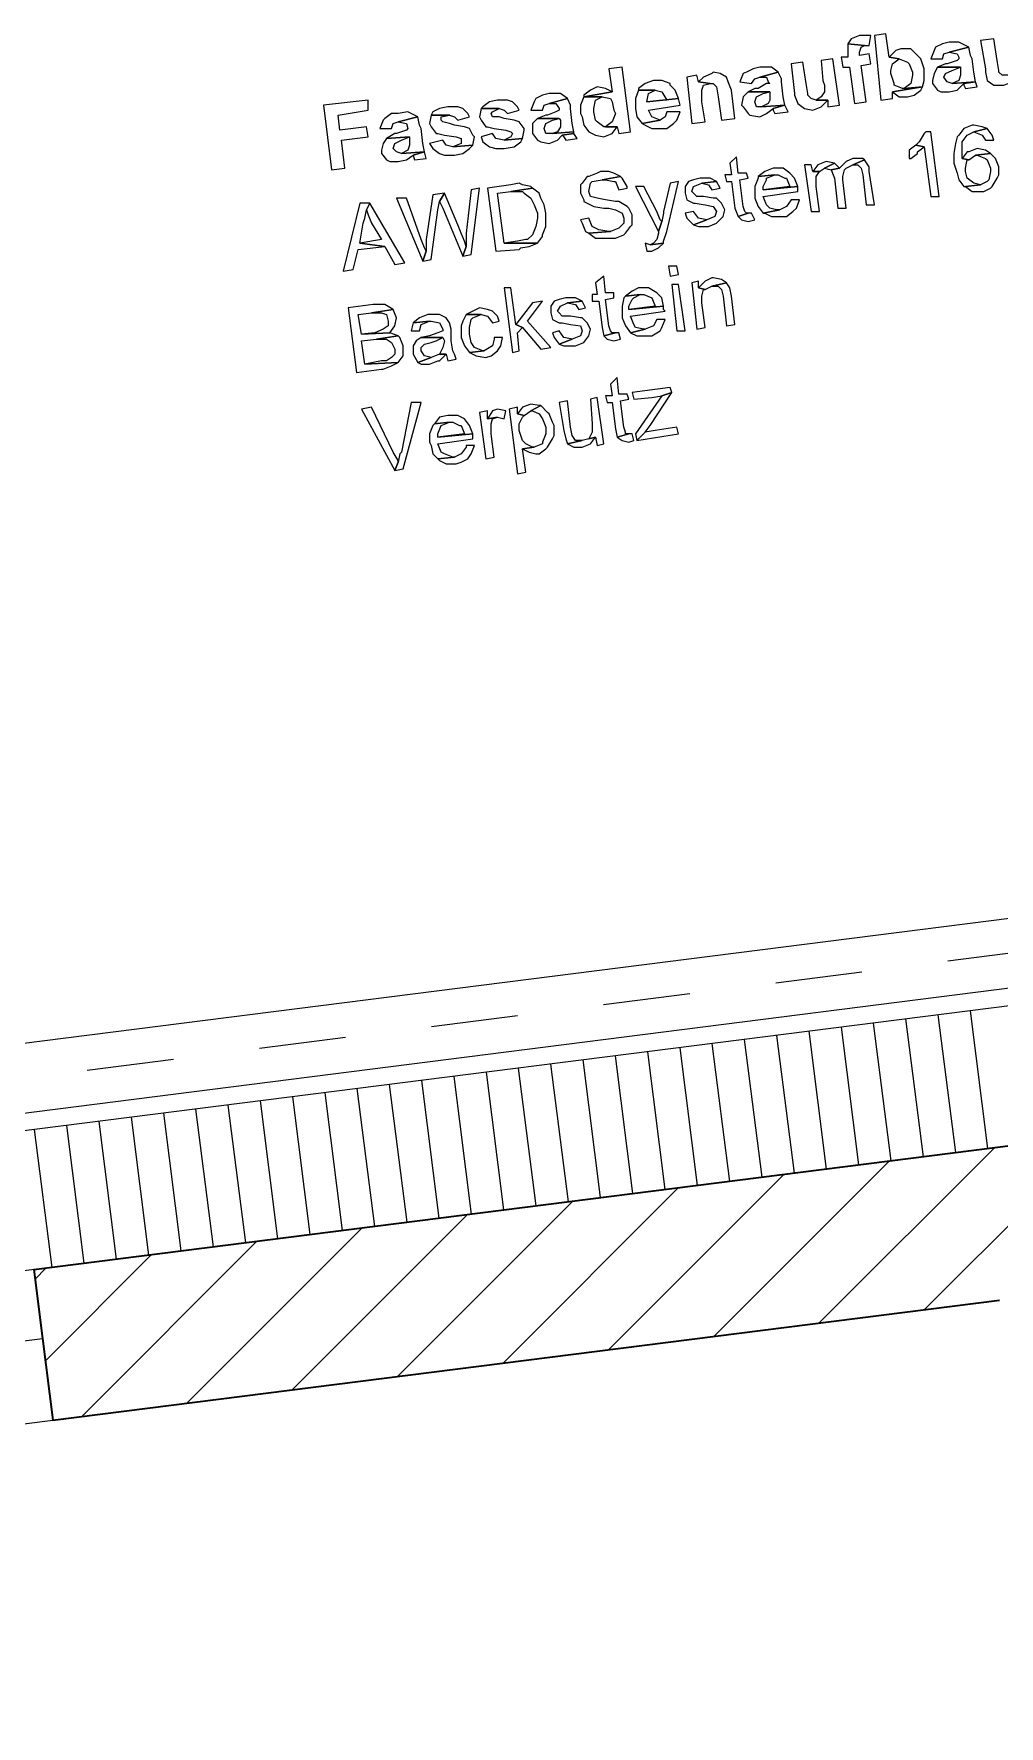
# Model space of a CAD drawing. Header units: metres. Extents: x 2713679.5 to 2713747.3, y 1226017.1 to 1226104.2.
# Drawn here: x 2713730.301 to 2713731.414, y 1226053.023 to 1226054.973 of the extents above; entities that cross this region are included whole.
import ezdxf

# ---------------------------------------------------------------- set-up
doc = ezdxf.new("R2010")
doc.units = ezdxf.units.M
doc.header["$MEASUREMENT"] = 0
doc.linetypes.add('Strich 2_1mm', pattern=[0.15, 0.1, -0.05])
doc.layers.add('texte', color=7, linetype='Continuous', true_color=0x000000)
doc.layers.add('waende_stuetzen', color=250, linetype='Continuous')

msp = doc.modelspace()

# ---------------------------------------------------------------- linework, layer by layer
at = {"layer": 'texte'}
for points in [[(2713731.2835, 1226054.9728), (2713731.2701, 1226054.9709), (2713731.2777, 1226054.8963), (2713731.2911, 1226054.8982), (2713731.2911, 1226054.9058), (2713731.3255, 1226054.9116), (2713731.3045, 1226054.9097), (2713731.3026, 1226054.9097), (2713731.293, 1226054.9135), (2713731.293, 1226054.9154), (2713731.2892, 1226054.9269), (2713731.2892, 1226054.9307), (2713731.2911, 1226054.9383), (2713731.2988, 1226054.9441), (2713731.2873, 1226054.946)], [(2713731.2395, 1226054.9613), (2713731.2395, 1226054.9498), (2713731.2395, 1226054.946), (2713731.2318, 1226054.946), (2713731.2337, 1226054.9345), (2713731.2414, 1226054.9345), (2713731.2471, 1226054.8924), (2713731.2605, 1226054.8943), (2713731.2548, 1226054.9364), (2713731.2662, 1226054.9383), (2713731.2643, 1226054.9498), (2713731.2529, 1226054.9479), (2713731.2529, 1226054.9517), (2713731.2548, 1226054.9575), (2713731.2586, 1226054.9594)], [(2713731.2529, 1226054.9709), (2713731.2529, 1226054.9709), (2713731.2433, 1226054.967), (2713731.2395, 1226054.9613), (2713731.2395, 1226054.9613), (2713731.2586, 1226054.9594), (2713731.2643, 1226054.9594), (2713731.2662, 1226054.9709), (2713731.2643, 1226054.9709)], [(2713731.3007, 1226054.9556), (2713731.2949, 1226054.9536), (2713731.2873, 1226054.946), (2713731.2988, 1226054.9441), (2713731.2988, 1226054.9441), (2713731.3083, 1226054.9403), (2713731.3102, 1226054.9383), (2713731.3141, 1226054.9288), (2713731.3141, 1226054.925), (2713731.3122, 1226054.9154), (2713731.3045, 1226054.9097), (2713731.3255, 1226054.9116), (2713731.3275, 1226054.9192), (2713731.3275, 1226054.9307), (2713731.3275, 1226054.9326), (2713731.3236, 1226054.9441), (2713731.3179, 1226054.9498), (2713731.3122, 1226054.9556)], [(2713731.3562, 1226054.9632), (2713731.3485, 1226054.9613), (2713731.3408, 1226054.9575), (2713731.3389, 1226054.9536), (2713731.3351, 1226054.9441), (2713731.3485, 1226054.9441), (2713731.3504, 1226054.9498), (2713731.3562, 1226054.9517), (2713731.3791, 1226054.9575), (2713731.3715, 1226054.9613), (2713731.3676, 1226054.9632)], [(2713731.3791, 1226054.9575), (2713731.3562, 1226054.9517), (2713731.3657, 1226054.9498), (2713731.3676, 1226054.946), (2713731.3676, 1226054.9441), (2713731.3657, 1226054.9422), (2713731.3542, 1226054.9383), (2713731.3523, 1226054.9383), (2713731.3428, 1226054.9345), (2713731.3695, 1226054.9345), (2713731.3695, 1226054.9307), (2713731.3695, 1226054.925), (2713731.3676, 1226054.9192), (2713731.36, 1226054.9154), (2713731.3868, 1226054.9173), (2713731.3848, 1226054.9288), (2713731.3829, 1226054.9441), (2713731.381, 1226054.9479)], [(2713731.4078, 1226054.967), (2713731.3925, 1226054.9651), (2713731.3982, 1226054.9326), (2713731.3982, 1226054.9288), (2713731.4002, 1226054.9192), (2713731.4078, 1226054.9135), (2713731.4078, 1226054.9135), (2713731.4174, 1226054.9135), (2713731.4193, 1226054.9135), (2713731.4288, 1226054.9173), (2713731.4288, 1226054.9173), (2713731.4346, 1226054.925), (2713731.4212, 1226054.925), (2713731.4174, 1226054.925), (2713731.4135, 1226054.9288), (2713731.4135, 1226054.9307), (2713731.4116, 1226054.9422)], [(2713730.9793, 1226054.9345), (2713730.964, 1226054.9326), (2713730.9678, 1226054.9058), (2713730.9353, 1226054.9001), (2713730.9563, 1226054.9001), (2713730.9563, 1226054.9001), (2713730.9659, 1226054.8982), (2713730.9678, 1226054.8943), (2713730.9697, 1226054.8848), (2713730.9716, 1226054.881), (2713730.9678, 1226054.8714), (2713730.9602, 1226054.8657), (2713730.9736, 1226054.8657), (2713730.9755, 1226054.858), (2713730.9889, 1226054.8599)], [(2713731.1381, 1226054.9345), (2713731.1304, 1226054.9326), (2713731.1228, 1226054.9288), (2713731.1189, 1226054.9269), (2713731.1151, 1226054.9173), (2713731.1285, 1226054.9154), (2713731.1323, 1226054.9211), (2713731.1381, 1226054.923), (2713731.1591, 1226054.9288), (2713731.1515, 1226054.9345), (2713731.1476, 1226054.9345)], [(2713731.1878, 1226054.9403), (2713731.1744, 1226054.9383), (2713731.1782, 1226054.9039), (2713731.1782, 1226054.902), (2713731.1821, 1226054.8924), (2713731.1897, 1226054.8867), (2713731.1897, 1226054.8867), (2713731.1993, 1226054.8848), (2713731.1993, 1226054.8848), (2713731.2089, 1226054.8886), (2713731.2089, 1226054.8886), (2713731.2165, 1226054.8963), (2713731.2031, 1226054.8963), (2713731.1974, 1226054.8982), (2713731.1936, 1226054.902), (2713731.1936, 1226054.9039), (2713731.1916, 1226054.9154)], [(2713731.2222, 1226054.9441), (2713731.2089, 1226054.9422), (2713731.2108, 1226054.9192), (2713731.2127, 1226054.9135), (2713731.2127, 1226054.9058), (2713731.2089, 1226054.9001), (2713731.2031, 1226054.8963), (2713731.2165, 1226054.8963), (2713731.2165, 1226054.8886), (2713731.2299, 1226054.8905)], [(2713731.3428, 1226054.9345), (2713731.3389, 1226054.9269), (2713731.337, 1226054.9192), (2713731.337, 1226054.9154), (2713731.3428, 1226054.9077), (2713731.3466, 1226054.9058), (2713731.3562, 1226054.9058), (2713731.3657, 1226054.9077), (2713731.3734, 1226054.9154), (2713731.3868, 1226054.9173), (2713731.3868, 1226054.9173), (2713731.36, 1226054.9154), (2713731.3542, 1226054.9173), (2713731.3504, 1226054.923), (2713731.3523, 1226054.9269), (2713731.36, 1226054.9307), (2713731.3695, 1226054.9345)], [(2713731.0156, 1226054.9192), (2713731.0156, 1226054.9192), (2713731.0061, 1226054.9154), (2713730.9984, 1226054.9097), (2713730.9984, 1226054.9077), (2713731.0176, 1226054.9077), (2713731.0252, 1226054.9058), (2713731.0252, 1226054.9058), (2713731.0309, 1226054.8963), (2713731.008, 1226054.8943), (2713731.0443, 1226054.8982), (2713731.0405, 1226054.9077), (2713731.0348, 1226054.9135), (2713731.0348, 1226054.9154), (2713731.0252, 1226054.9192)], [(2713731.0654, 1226054.925), (2713731.0539, 1226054.923), (2713731.0596, 1226054.8695), (2713731.0749, 1226054.8714), (2713731.0711, 1226054.8943), (2713731.0711, 1226054.8982), (2713731.0711, 1226054.9077), (2713731.073, 1226054.9135), (2713731.0807, 1226054.9154), (2713731.0673, 1226054.9173)], [(2713731.0845, 1226054.9288), (2713731.0826, 1226054.9269), (2713731.073, 1226054.923), (2713731.0673, 1226054.9173), (2713731.0807, 1226054.9154), (2713731.0845, 1226054.9154), (2713731.0883, 1226054.9116), (2713731.0883, 1226054.9116), (2713731.0902, 1226054.9001), (2713731.0941, 1226054.8733), (2713731.1094, 1226054.8752), (2713731.1056, 1226054.9077), (2713731.1017, 1226054.9173), (2713731.0998, 1226054.923), (2713731.0922, 1226054.9269)], [(2713731.1591, 1226054.9288), (2713731.1381, 1226054.923), (2713731.1457, 1226054.923), (2713731.1476, 1226054.9173), (2713731.1496, 1226054.9154), (2713731.1457, 1226054.9154), (2713731.1362, 1226054.9097), (2713731.1323, 1226054.9097), (2713731.1247, 1226054.9058), (2713731.1496, 1226054.9058), (2713731.1496, 1226054.9039), (2713731.1496, 1226054.8963), (2713731.1476, 1226054.8924), (2713731.14, 1226054.8886), (2713731.1668, 1226054.8905), (2713731.1649, 1226054.9001), (2713731.1629, 1226054.9173), (2713731.1629, 1226054.9211)], [(2713731.3868, 1226054.9173), (2713731.3734, 1226054.9154), (2713731.3734, 1226054.9135), (2713731.3753, 1226054.9097), (2713731.3887, 1226054.9116)], [(2713730.6866, 1226054.8963), (2713730.635, 1226054.8905), (2713730.6445, 1226054.8159), (2713730.6598, 1226054.8178), (2713730.656, 1226054.8503), (2713730.6866, 1226054.8542), (2713730.6847, 1226054.8657), (2713730.6541, 1226054.8618), (2713730.6522, 1226054.879), (2713730.6866, 1226054.8848)], [(2713730.8358, 1226054.8963), (2713730.8263, 1226054.8943), (2713730.8186, 1226054.8886), (2713730.8167, 1226054.8867), (2713730.8377, 1226054.8867), (2713730.8435, 1226054.8848), (2713730.8473, 1226054.881), (2713730.8607, 1226054.8848), (2713730.8588, 1226054.8886), (2713730.853, 1226054.8943), (2713730.8473, 1226054.8963)], [(2713730.8951, 1226054.9039), (2713730.8875, 1226054.902), (2713730.8798, 1226054.8982), (2713730.8779, 1226054.8943), (2713730.8741, 1226054.8848), (2713730.8875, 1226054.8848), (2713730.8894, 1226054.8905), (2713730.8951, 1226054.8924), (2713730.9162, 1226054.8982), (2713730.9085, 1226054.9039), (2713730.9066, 1226054.9039)], [(2713730.9162, 1226054.8982), (2713730.8951, 1226054.8924), (2713730.9028, 1226054.8924), (2713730.9066, 1226054.8867), (2713730.9066, 1226054.8848), (2713730.9028, 1226054.8829), (2713730.8932, 1226054.879), (2713730.8913, 1226054.879), (2713730.8817, 1226054.8752), (2713730.9066, 1226054.8752), (2713730.9085, 1226054.8733), (2713730.9085, 1226054.8657), (2713730.9047, 1226054.8599), (2713730.899, 1226054.858), (2713730.9238, 1226054.8599), (2713730.9219, 1226054.8695), (2713730.92, 1226054.8867), (2713730.92, 1226054.8905)], [(2713730.9353, 1226054.9001), (2713730.9315, 1226054.8905), (2713730.9315, 1226054.881), (2713730.9334, 1226054.8771), (2713730.9353, 1226054.8676), (2713730.941, 1226054.8599), (2713730.9487, 1226054.8561), (2713730.9583, 1226054.8542), (2713730.9678, 1226054.858), (2713730.9678, 1226054.858), (2713730.9736, 1226054.8657), (2713730.9602, 1226054.8657), (2713730.9583, 1226054.8657), (2713730.9506, 1226054.8714), (2713730.9487, 1226054.8733), (2713730.9468, 1226054.8829), (2713730.9468, 1226054.8867), (2713730.9487, 1226054.8963), (2713730.9563, 1226054.9001)], [(2713730.9506, 1226054.9116), (2713730.9429, 1226054.9077), (2713730.9353, 1226054.902), (2713730.9353, 1226054.9001), (2713730.9678, 1226054.9058), (2713730.9602, 1226054.9097)], [(2713730.9984, 1226054.9077), (2713730.9946, 1226054.8982), (2713730.9946, 1226054.8867), (2713730.9965, 1226054.8771), (2713731.0023, 1226054.8695), (2713731.0233, 1226054.8733), (2713731.0137, 1226054.8771), (2713731.0137, 1226054.8771), (2713731.0099, 1226054.8848), (2713731.0463, 1226054.8905), (2713731.0443, 1226054.8982), (2713731.008, 1226054.8943), (2713731.008, 1226054.8943), (2713731.0099, 1226054.9039), (2713731.0176, 1226054.9077)], [(2713731.1247, 1226054.9058), (2713731.1189, 1226054.9001), (2713731.117, 1226054.8905), (2713731.1189, 1226054.8886), (2713731.1247, 1226054.881), (2713731.1266, 1226054.879), (2713731.1381, 1226054.8771), (2713731.1457, 1226054.881), (2713731.1534, 1226054.8867), (2713731.1668, 1226054.8905), (2713731.1668, 1226054.8905), (2713731.14, 1226054.8886), (2713731.1342, 1226054.8886), (2713731.1323, 1226054.8943), (2713731.1342, 1226054.9001), (2713731.1419, 1226054.9039), (2713731.1496, 1226054.9058)], [(2713731.3255, 1226054.9116), (2713731.2911, 1226054.9058), (2713731.2911, 1226054.9058), (2713731.2988, 1226054.9001), (2713731.3083, 1226054.9001), (2713731.316, 1226054.902), (2713731.3236, 1226054.9077)], [(2713730.721, 1226054.881), (2713730.7134, 1226054.881), (2713730.7057, 1226054.8752), (2713730.7038, 1226054.8733), (2713730.7, 1226054.8637), (2713730.7134, 1226054.8637), (2713730.7153, 1226054.8695), (2713730.721, 1226054.8714), (2713730.744, 1226054.8771), (2713730.7363, 1226054.881), (2713730.7325, 1226054.8829)], [(2713730.744, 1226054.8771), (2713730.721, 1226054.8714), (2713730.7306, 1226054.8695), (2713730.7325, 1226054.8637), (2713730.7325, 1226054.8637), (2713730.7306, 1226054.8618), (2713730.7191, 1226054.858), (2713730.7172, 1226054.858), (2713730.7077, 1226054.8523), (2713730.7344, 1226054.8542), (2713730.7344, 1226054.8503), (2713730.7344, 1226054.8446), (2713730.7325, 1226054.8389), (2713730.7249, 1226054.835), (2713730.7517, 1226054.837), (2713730.7497, 1226054.8465), (2713730.7478, 1226054.8637), (2713730.7459, 1226054.8676)], [(2713730.7593, 1226054.879), (2713730.7574, 1226054.8695), (2713730.7593, 1226054.8657), (2713730.765, 1226054.858), (2713730.767, 1226054.858), (2713730.7746, 1226054.8561), (2713730.788, 1226054.8542), (2713730.7937, 1226054.8523), (2713730.7937, 1226054.8503), (2713730.7937, 1226054.8465), (2713730.7842, 1226054.8427), (2713730.8071, 1226054.8446), (2713730.809, 1226054.8542), (2713730.8071, 1226054.8561), (2713730.8033, 1226054.8637), (2713730.7976, 1226054.8657), (2713730.7861, 1226054.8676), (2713730.7803, 1226054.8695), (2713730.7727, 1226054.8714), (2713730.7708, 1226054.8733), (2713730.7708, 1226054.8771), (2713730.7803, 1226054.879)], [(2713730.7784, 1226054.8886), (2713730.7689, 1226054.8867), (2713730.7612, 1226054.8829), (2713730.7593, 1226054.879), (2713730.7803, 1226054.879), (2713730.7861, 1226054.8771), (2713730.7899, 1226054.8733), (2713730.8033, 1226054.8771), (2713730.8014, 1226054.881), (2713730.7957, 1226054.8867), (2713730.7899, 1226054.8886)], [(2713730.8167, 1226054.8867), (2713730.8148, 1226054.8771), (2713730.8167, 1226054.8733), (2713730.8224, 1226054.8657), (2713730.8243, 1226054.8657), (2713730.832, 1226054.8637), (2713730.8454, 1226054.8618), (2713730.8511, 1226054.8599), (2713730.853, 1226054.858), (2713730.8511, 1226054.8542), (2713730.8435, 1226054.8503), (2713730.8645, 1226054.8523), (2713730.8664, 1226054.8618), (2713730.8664, 1226054.8637), (2713730.8607, 1226054.8714), (2713730.855, 1226054.8733), (2713730.8435, 1226054.8752), (2713730.8377, 1226054.8771), (2713730.8301, 1226054.8771), (2713730.8282, 1226054.881), (2713730.8301, 1226054.8829), (2713730.8377, 1226054.8867)], [(2713730.8817, 1226054.8752), (2713730.876, 1226054.8695), (2713730.876, 1226054.8599), (2713730.876, 1226054.858), (2713730.8817, 1226054.8503), (2713730.8856, 1226054.8484), (2713730.8951, 1226054.8465), (2713730.9047, 1226054.8503), (2713730.9104, 1226054.8561), (2713730.9238, 1226054.858), (2713730.9238, 1226054.8599), (2713730.899, 1226054.858), (2713730.8913, 1226054.858), (2713730.8894, 1226054.8637), (2713730.8913, 1226054.8695), (2713730.899, 1226054.8733), (2713730.9066, 1226054.8752)], [(2713731.0309, 1226054.8829), (2713731.029, 1226054.8771), (2713731.0233, 1226054.8733), (2713731.0023, 1226054.8695), (2713731.0061, 1226054.8676), (2713731.0137, 1226054.8637), (2713731.0233, 1226054.8637), (2713731.0309, 1226054.8637), (2713731.0386, 1226054.8695), (2713731.0424, 1226054.8733), (2713731.0463, 1226054.8829)], [(2713731.1668, 1226054.8905), (2713731.1534, 1226054.8867), (2713731.1534, 1226054.8848), (2713731.1553, 1226054.881), (2713731.1706, 1226054.8829)], [(2713730.8301, 1226054.858), (2713730.8167, 1226054.8542), (2713730.8186, 1226054.8484), (2713730.8263, 1226054.8427), (2713730.8339, 1226054.8408), (2713730.8435, 1226054.8408), (2713730.855, 1226054.8427), (2713730.8626, 1226054.8484), (2713730.8645, 1226054.8523), (2713730.8435, 1226054.8503), (2713730.8339, 1226054.8523)], [(2713730.9238, 1226054.858), (2713730.9104, 1226054.8561), (2713730.9123, 1226054.8542), (2713730.9143, 1226054.8503), (2713730.9276, 1226054.8523)], [(2713731.3351, 1226054.8599), (2713731.3294, 1226054.8599), (2713731.3275, 1226054.858), (2713731.3217, 1226054.8484), (2713731.3179, 1226054.8446), (2713731.3275, 1226054.8427), (2713731.3351, 1226054.7853), (2713731.3447, 1226054.7853)], [(2713731.3848, 1226054.8676), (2713731.3829, 1226054.8676), (2713731.3734, 1226054.8637), (2713731.3676, 1226054.8561), (2713731.3657, 1226054.8542), (2713731.3638, 1226054.8465), (2713731.3619, 1226054.835), (2713731.3619, 1226054.8236), (2713731.3657, 1226054.8121), (2713731.3676, 1226054.8044), (2713731.3734, 1226054.7968), (2713731.3753, 1226054.7968), (2713731.3925, 1226054.7987), (2713731.3848, 1226054.8006), (2713731.3772, 1226054.8063), (2713731.3753, 1226054.814), (2713731.3753, 1226054.8178), (2713731.3772, 1226054.8274), (2713731.3791, 1226054.8274), (2713731.3715, 1226054.8293), (2713731.3715, 1226054.837), (2713731.3715, 1226054.8465), (2713731.3715, 1226054.8484), (2713731.3772, 1226054.8561), (2713731.3848, 1226054.8599), (2713731.4002, 1226054.8637), (2713731.3944, 1226054.8657)], [(2713731.4002, 1226054.8637), (2713731.3848, 1226054.8599), (2713731.3848, 1226054.8599), (2713731.3944, 1226054.8561), (2713731.3982, 1226054.8503), (2713731.4078, 1226054.8503), (2713731.4059, 1226054.8561)], [(2713730.7077, 1226054.8523), (2713730.7038, 1226054.8465), (2713730.7019, 1226054.8389), (2713730.7019, 1226054.835), (2713730.7077, 1226054.8274), (2713730.7115, 1226054.8255), (2713730.721, 1226054.8255), (2713730.7306, 1226054.8274), (2713730.7383, 1226054.8331), (2713730.7517, 1226054.837), (2713730.7517, 1226054.837), (2713730.7249, 1226054.835), (2713730.7191, 1226054.837), (2713730.7153, 1226054.8408), (2713730.7172, 1226054.8465), (2713730.7249, 1226054.8503), (2713730.7344, 1226054.8542)], [(2713730.7517, 1226054.837), (2713730.7383, 1226054.8331), (2713730.7383, 1226054.8331), (2713730.7402, 1226054.8274), (2713730.7536, 1226054.8293)], [(2713730.7727, 1226054.8503), (2713730.7574, 1226054.8465), (2713730.7612, 1226054.8408), (2713730.7689, 1226054.835), (2713730.7746, 1226054.8331), (2713730.7861, 1226054.8331), (2713730.7957, 1226054.835), (2713730.8033, 1226054.8408), (2713730.8071, 1226054.8446), (2713730.7842, 1226054.8427), (2713730.7765, 1226054.8446)], [(2713731.3179, 1226054.8446), (2713731.3102, 1226054.8389), (2713731.3102, 1226054.8293), (2713731.3122, 1226054.8293), (2713731.3198, 1226054.835), (2713731.3198, 1226054.837), (2713731.3275, 1226054.8427)], [(2713731.3887, 1226054.8408), (2713731.3887, 1226054.8408), (2713731.3791, 1226054.837), (2713731.3772, 1226054.837), (2713731.3715, 1226054.8293), (2713731.3791, 1226054.8274), (2713731.3868, 1226054.8331), (2713731.404, 1226054.835), (2713731.3982, 1226054.8389)], [(2713731.1113, 1226054.8312), (2713731.1036, 1226054.8236), (2713731.1056, 1226054.8102), (2713731.0979, 1226054.8102), (2713731.0998, 1226054.8025), (2713731.1056, 1226054.8025), (2713731.1094, 1226054.7719), (2713731.1094, 1226054.7719), (2713731.1132, 1226054.7624), (2713731.1247, 1226054.7662), (2713731.1228, 1226054.7662), (2713731.1209, 1226054.7681), (2713731.1189, 1226054.7738), (2713731.1151, 1226054.8044), (2713731.1247, 1226054.8063), (2713731.1228, 1226054.8121), (2713731.1132, 1226054.8121)], [(2713731.1534, 1226054.8178), (2713731.1534, 1226054.8178), (2713731.1438, 1226054.814), (2713731.1362, 1226054.8083), (2713731.1553, 1226054.8102), (2713731.1591, 1226054.8102), (2713731.1668, 1226054.8063), (2713731.1687, 1226054.8063), (2713731.1725, 1226054.7968), (2713731.1419, 1226054.793), (2713731.1821, 1226054.7968), (2713731.1782, 1226054.8063), (2713731.1725, 1226054.8121), (2713731.1725, 1226054.8121), (2713731.1649, 1226054.8178)], [(2713731.1974, 1226054.8217), (2713731.1897, 1226054.8217), (2713731.1974, 1226054.7681), (2713731.2069, 1226054.7681), (2713731.2031, 1226054.7968), (2713731.2031, 1226054.7987), (2713731.2031, 1226054.8083), (2713731.2069, 1226054.814), (2713731.1993, 1226054.814)], [(2713731.2146, 1226054.8255), (2713731.205, 1226054.8217), (2713731.1993, 1226054.814), (2713731.2069, 1226054.814), (2713731.2127, 1226054.8178), (2713731.2242, 1226054.8236), (2713731.2242, 1226054.8236)], [(2713731.2242, 1226054.8236), (2713731.2127, 1226054.8178), (2713731.2203, 1226054.8159), (2713731.2299, 1226054.8178)], [(2713731.2471, 1226054.8293), (2713731.2452, 1226054.8293), (2713731.2375, 1226054.8255), (2713731.2299, 1226054.8178), (2713731.2203, 1226054.8159), (2713731.2242, 1226054.8063), (2713731.228, 1226054.7719), (2713731.2375, 1226054.7719), (2713731.2337, 1226054.8044), (2713731.2337, 1226054.8083), (2713731.2356, 1226054.8159), (2713731.2375, 1226054.8178), (2713731.2452, 1226054.8217), (2713731.2586, 1226054.8274), (2713731.2567, 1226054.8293)], [(2713731.2586, 1226054.8274), (2713731.2452, 1226054.8217), (2713731.2509, 1226054.8217), (2713731.2548, 1226054.8178), (2713731.2567, 1226054.8102), (2713731.2605, 1226054.7757), (2713731.2701, 1226054.7757), (2713731.2643, 1226054.814), (2713731.2643, 1226054.8197)], [(2713731.404, 1226054.835), (2713731.3868, 1226054.8331), (2713731.3887, 1226054.8331), (2713731.3982, 1226054.8293), (2713731.4002, 1226054.8274), (2713731.404, 1226054.8178), (2713731.404, 1226054.814), (2713731.4021, 1226054.8044), (2713731.4002, 1226054.8025), (2713731.3925, 1226054.7987), (2713731.3753, 1226054.7968), (2713731.3829, 1226054.791), (2713731.3925, 1226054.791), (2713731.3963, 1226054.791), (2713731.404, 1226054.7949), (2713731.4059, 1226054.7968), (2713731.4116, 1226054.8063), (2713731.4135, 1226054.8102), (2713731.4135, 1226054.8197), (2713731.4097, 1226054.8293)], [(2713730.8511, 1226054.7987), (2713730.8243, 1226054.7949), (2713730.8339, 1226054.7222), (2713730.8607, 1226054.7241), (2713730.8626, 1226054.726), (2713730.8722, 1226054.7279), (2713730.8817, 1226054.7317), (2713730.8435, 1226054.7317), (2713730.8358, 1226054.7891), (2713730.8511, 1226054.791), (2713730.876, 1226054.7949), (2713730.8741, 1226054.7968), (2713730.8645, 1226054.7987), (2713730.8607, 1226054.8006)], [(2713730.9544, 1226054.814), (2713730.9506, 1226054.8121), (2713730.941, 1226054.8083), (2713730.9391, 1226054.8083), (2713730.9334, 1226054.8006), (2713730.9315, 1226054.7987), (2713730.9315, 1226054.7891), (2713730.9353, 1226054.7815), (2713730.9353, 1226054.7796), (2713730.9429, 1226054.7757), (2713730.9468, 1226054.7738), (2713730.9583, 1226054.7719), (2713730.964, 1226054.7719), (2713730.9716, 1226054.77), (2713730.9793, 1226054.7662), (2713730.9812, 1226054.7604), (2713730.9812, 1226054.7547), (2713730.9755, 1226054.749), (2713730.9755, 1226054.749), (2713730.9659, 1226054.7451), (2713730.941, 1226054.7432), (2713730.9487, 1226054.7375), (2713730.9563, 1226054.7375), (2713730.9659, 1226054.7375), (2713730.9716, 1226054.7375), (2713730.9812, 1226054.7413), (2713730.9831, 1226054.7432), (2713730.9889, 1226054.7509), (2713730.9908, 1226054.7528), (2713730.9908, 1226054.7624), (2713730.9908, 1226054.7643), (2713730.9869, 1226054.7719), (2713730.985, 1226054.7738), (2713730.9755, 1226054.7796), (2713730.9716, 1226054.7796), (2713730.9602, 1226054.7815), (2713730.9506, 1226054.7834), (2713730.9429, 1226054.7853), (2713730.941, 1226054.791), (2713730.9429, 1226054.8006), (2713730.9449, 1226054.8025), (2713730.9563, 1226054.8044), (2713730.9774, 1226054.8083), (2713730.9697, 1226054.8121), (2713730.964, 1226054.814)], [(2713730.9774, 1226054.8083), (2713730.9563, 1226054.8044), (2713730.9602, 1226054.8044), (2713730.9697, 1226054.8025), (2713730.9716, 1226054.8025), (2713730.9755, 1226054.793), (2713730.985, 1226054.7949), (2713730.985, 1226054.7968), (2713730.9793, 1226054.8063)], [(2713731.0042, 1226054.7968), (2713730.9946, 1226054.7968), (2713731.0214, 1226054.7451), (2713731.0252, 1226054.7566), (2713731.0233, 1226054.7585), (2713731.0195, 1226054.7681)], [(2713731.0443, 1226054.8025), (2713731.0348, 1226054.8006), (2713731.0271, 1226054.7681), (2713731.0271, 1226054.7662), (2713731.0252, 1226054.7566), (2713731.0214, 1226054.7451), (2713731.0214, 1226054.7432), (2713731.0195, 1226054.7356), (2713731.0156, 1226054.7317), (2713731.0118, 1226054.7298), (2713731.0271, 1226054.7317), (2713731.0271, 1226054.7337), (2713731.0309, 1226054.7451)], [(2713731.0692, 1226054.8063), (2713731.0616, 1226054.8044), (2713731.0558, 1226054.8025), (2713731.052, 1226054.7968), (2713731.052, 1226054.7891), (2713731.0539, 1226054.7815), (2713731.0616, 1226054.7777), (2713731.0635, 1226054.7777), (2713731.0749, 1226054.7757), (2713731.0845, 1226054.7738), (2713731.0883, 1226054.7681), (2713731.0864, 1226054.7624), (2713731.0769, 1226054.7585), (2713731.0616, 1226054.7528), (2713731.0673, 1226054.7509), (2713731.0769, 1226054.7509), (2713731.0788, 1226054.7509), (2713731.0883, 1226054.7547), (2713731.0883, 1226054.7547), (2713731.096, 1226054.7624), (2713731.0979, 1226054.77), (2713731.0941, 1226054.7777), (2713731.0883, 1226054.7834), (2713731.0845, 1226054.7834), (2713731.073, 1226054.7853), (2713731.0654, 1226054.7853), (2713731.0616, 1226054.7891), (2713731.0596, 1226054.791), (2713731.0616, 1226054.7968), (2713731.0711, 1226054.8006), (2713731.0883, 1226054.8025), (2713731.0807, 1226054.8063), (2713731.0788, 1226054.8063)], [(2713731.0883, 1226054.8025), (2713731.0711, 1226054.8006), (2713731.0788, 1226054.7987), (2713731.0826, 1226054.793), (2713731.0922, 1226054.7949)], [(2713731.1362, 1226054.8083), (2713731.1362, 1226054.8063), (2713731.1323, 1226054.7968), (2713731.1323, 1226054.7853), (2713731.1323, 1226054.7834), (2713731.1362, 1226054.7738), (2713731.1419, 1226054.7662), (2713731.161, 1226054.77), (2713731.1572, 1226054.77), (2713731.1496, 1226054.7719), (2713731.1457, 1226054.7757), (2713731.1419, 1226054.7853), (2713731.1821, 1226054.791), (2713731.1821, 1226054.793), (2713731.1821, 1226054.7968), (2713731.1419, 1226054.793), (2713731.1419, 1226054.7968), (2713731.1457, 1226054.8044), (2713731.1457, 1226054.8063), (2713731.1553, 1226054.8102)], [(2713730.6885, 1226054.7777), (2713730.677, 1226054.7777), (2713730.6579, 1226054.6992), (2713730.6694, 1226054.7011), (2713730.6751, 1226054.7241), (2713730.7057, 1226054.7279), (2713730.677, 1226054.7317), (2713730.6809, 1226054.7547), (2713730.6828, 1226054.7604), (2713730.6847, 1226054.77)], [(2713730.6885, 1226054.7777), (2713730.6847, 1226054.77), (2713730.6866, 1226054.7643), (2713730.6904, 1226054.7547), (2713730.7019, 1226054.7356), (2713730.677, 1226054.7317), (2713730.7057, 1226054.7279), (2713730.7172, 1226054.7069), (2713730.7287, 1226054.7088)], [(2713730.7306, 1226054.7834), (2713730.7191, 1226054.7834), (2713730.7497, 1226054.7107), (2713730.7536, 1226054.7222), (2713730.7517, 1226054.726), (2713730.7478, 1226054.7356)], [(2713730.7746, 1226054.7891), (2713730.7612, 1226054.7872), (2713730.7536, 1226054.7356), (2713730.7536, 1226054.7337), (2713730.7536, 1226054.7222), (2713730.7497, 1226054.7107), (2713730.7593, 1226054.7126), (2713730.767, 1226054.77), (2713730.7689, 1226054.7796)], [(2713730.7746, 1226054.7891), (2713730.7689, 1226054.7796), (2713730.7727, 1226054.7719), (2713730.7957, 1226054.7164), (2713730.7995, 1226054.7279), (2713730.7976, 1226054.7337), (2713730.7937, 1226054.7432), (2713730.7899, 1226054.7528)], [(2713730.8148, 1226054.7949), (2713730.8052, 1226054.793), (2713730.7995, 1226054.7432), (2713730.7995, 1226054.7375), (2713730.7995, 1226054.7279), (2713730.7957, 1226054.7164), (2713730.8052, 1226054.7184)], [(2713730.876, 1226054.7949), (2713730.8511, 1226054.791), (2713730.855, 1226054.791), (2713730.8645, 1226054.791), (2713730.8664, 1226054.7891), (2713730.8741, 1226054.7834), (2713730.8779, 1226054.7757), (2713730.8817, 1226054.7662), (2713730.8817, 1226054.7604), (2713730.8798, 1226054.7509), (2713730.8798, 1226054.7509), (2713730.876, 1226054.7413), (2713730.8703, 1226054.7356), (2713730.8683, 1226054.7356), (2713730.8588, 1226054.7337), (2713730.8435, 1226054.7317), (2713730.8817, 1226054.7317), (2713730.8875, 1226054.7394), (2713730.8875, 1226054.7413), (2713730.8913, 1226054.7509), (2713730.8913, 1226054.7566), (2713730.8913, 1226054.7662), (2713730.8894, 1226054.7757), (2713730.8856, 1226054.7834), (2713730.8836, 1226054.7891)], [(2713731.1744, 1226054.7815), (2713731.1744, 1226054.7815), (2713731.1687, 1226054.7738), (2713731.161, 1226054.77), (2713731.1419, 1226054.7662), (2713731.1438, 1226054.7662), (2713731.1515, 1226054.7624), (2713731.161, 1226054.7624), (2713731.1687, 1226054.7624), (2713731.1763, 1226054.7681), (2713731.1802, 1226054.7719), (2713731.184, 1226054.7815)], [(2713730.941, 1226054.7604), (2713730.9315, 1226054.7585), (2713730.9334, 1226054.7547), (2713730.9372, 1226054.7451), (2713730.941, 1226054.7432), (2713730.9659, 1226054.7451), (2713730.964, 1226054.7451), (2713730.9525, 1226054.747), (2713730.9449, 1226054.7509)], [(2713731.0616, 1226054.7681), (2713731.052, 1226054.7662), (2713731.0539, 1226054.7604), (2713731.0616, 1226054.7528), (2713731.0769, 1226054.7585), (2713731.0769, 1226054.7585), (2713731.0673, 1226054.7604)], [(2713731.1285, 1226054.7662), (2713731.1247, 1226054.7662), (2713731.1132, 1226054.7624), (2713731.117, 1226054.7585), (2713731.1247, 1226054.7566), (2713731.1323, 1226054.7585)], [(2713731.0061, 1226054.7317), (2713731.008, 1226054.7222), (2713731.0137, 1226054.7222), (2713731.0214, 1226054.726), (2713731.0271, 1226054.7317), (2713731.0118, 1226054.7298)], [(2713731.0424, 1226054.705), (2713731.0329, 1226054.705), (2713731.0348, 1226054.6935), (2713731.0443, 1226054.6954)], [(2713730.8511, 1226054.6801), (2713730.8435, 1226054.6801), (2713730.853, 1226054.6055), (2713730.8607, 1226054.6074), (2713730.8588, 1226054.6284), (2713730.8645, 1226054.6342), (2713730.8569, 1226054.638)], [(2713730.9583, 1226054.6935), (2713730.9487, 1226054.6858), (2713730.9506, 1226054.6724), (2713730.9449, 1226054.6724), (2713730.9449, 1226054.6648), (2713730.9525, 1226054.6648), (2713730.9563, 1226054.6342), (2713730.9563, 1226054.6342), (2713730.9583, 1226054.6246), (2713730.9716, 1226054.6284), (2713730.9678, 1226054.6284), (2713730.9659, 1226054.6304), (2713730.964, 1226054.6361), (2713730.9602, 1226054.6667), (2713730.9697, 1226054.6686), (2713730.9697, 1226054.6744), (2713730.9602, 1226054.6744)], [(2713731.0003, 1226054.6801), (2713730.9984, 1226054.6801), (2713730.9908, 1226054.6763), (2713730.9831, 1226054.6705), (2713731.0003, 1226054.6724), (2713731.0042, 1226054.6724), (2713731.0137, 1226054.6686), (2713731.0137, 1226054.6686), (2713731.0176, 1226054.6591), (2713730.9869, 1226054.6552), (2713731.0271, 1226054.6591), (2713731.0252, 1226054.6686), (2713731.0195, 1226054.6744), (2713731.0195, 1226054.6744), (2713731.0099, 1226054.6801)], [(2713731.0443, 1226054.6839), (2713731.0367, 1226054.6839), (2713731.0424, 1226054.6304), (2713731.052, 1226054.6304)], [(2713731.0673, 1226054.6877), (2713731.0596, 1226054.6858), (2713731.0654, 1226054.6323), (2713731.0749, 1226054.6342), (2713731.0711, 1226054.6629), (2713731.0711, 1226054.6705), (2713731.073, 1226054.6782), (2713731.0749, 1226054.6782), (2713731.0673, 1226054.6801)], [(2713731.0845, 1226054.6916), (2713731.0826, 1226054.6916), (2713731.0749, 1226054.6877), (2713731.0673, 1226054.6801), (2713731.0749, 1226054.6782), (2713731.0826, 1226054.682), (2713731.0998, 1226054.6858), (2713731.0941, 1226054.6897)], [(2713731.0998, 1226054.6858), (2713731.0826, 1226054.682), (2713731.0902, 1226054.682), (2713731.0941, 1226054.6782), (2713731.096, 1226054.6705), (2713731.0998, 1226054.6361), (2713731.1094, 1226054.638), (2713731.1056, 1226054.6705), (2713731.1036, 1226054.6801)], [(2713730.6923, 1226054.661), (2713730.6637, 1226054.6571), (2713730.6732, 1226054.5825), (2713730.7019, 1226054.5864), (2713730.7038, 1226054.5864), (2713730.7134, 1226054.5902), (2713730.721, 1226054.594), (2713730.6828, 1226054.5921), (2713730.679, 1226054.6189), (2713730.6962, 1226054.6208), (2713730.721, 1226054.6246), (2713730.7115, 1226054.6284), (2713730.7115, 1226054.6284), (2713730.679, 1226054.6265), (2713730.6751, 1226054.6495), (2713730.6904, 1226054.6514), (2713730.7153, 1226054.6552), (2713730.7057, 1226054.661), (2713730.7038, 1226054.661)], [(2713730.8875, 1226054.6648), (2713730.876, 1226054.6629), (2713730.8569, 1226054.638), (2713730.8645, 1226054.6342), (2713730.8856, 1226054.6093), (2713730.897, 1226054.6112), (2713730.8703, 1226054.6418)], [(2713730.9143, 1226054.6686), (2713730.9066, 1226054.6667), (2713730.9009, 1226054.6648), (2713730.897, 1226054.6591), (2713730.897, 1226054.6514), (2713730.899, 1226054.6437), (2713730.9066, 1226054.6399), (2713730.9104, 1226054.6399), (2713730.92, 1226054.638), (2713730.9315, 1226054.6361), (2713730.9334, 1226054.6304), (2713730.9315, 1226054.6246), (2713730.9219, 1226054.6208), (2713730.9066, 1226054.6151), (2713730.9123, 1226054.6131), (2713730.9238, 1226054.6131), (2713730.9257, 1226054.6131), (2713730.9353, 1226054.617), (2713730.9353, 1226054.617), (2713730.941, 1226054.6246), (2713730.9429, 1226054.6323), (2713730.9391, 1226054.6399), (2713730.9334, 1226054.6457), (2713730.9315, 1226054.6457), (2713730.92, 1226054.6476), (2713730.9104, 1226054.6476), (2713730.9066, 1226054.6514), (2713730.9047, 1226054.6533), (2713730.9085, 1226054.6591), (2713730.9162, 1226054.6629), (2713730.9334, 1226054.6648), (2713730.9257, 1226054.6686), (2713730.9257, 1226054.6686)], [(2713730.9334, 1226054.6648), (2713730.9162, 1226054.6629), (2713730.9257, 1226054.661), (2713730.9296, 1226054.6552), (2713730.9372, 1226054.6571)], [(2713730.9831, 1226054.6705), (2713730.9812, 1226054.6686), (2713730.9793, 1226054.6591), (2713730.9793, 1226054.6476), (2713730.9793, 1226054.6457), (2713730.9831, 1226054.6361), (2713730.9889, 1226054.6284), (2713731.0061, 1226054.6323), (2713731.0042, 1226054.6323), (2713730.9946, 1226054.6342), (2713730.9927, 1226054.638), (2713730.9889, 1226054.6476), (2713731.029, 1226054.6533), (2713731.0271, 1226054.6552), (2713731.0271, 1226054.6591), (2713730.9869, 1226054.6552), (2713730.9869, 1226054.6591), (2713730.9908, 1226054.6667), (2713730.9927, 1226054.6686), (2713731.0003, 1226054.6724)], [(2713730.7153, 1226054.6552), (2713730.6904, 1226054.6514), (2713730.6923, 1226054.6514), (2713730.7019, 1226054.6514), (2713730.7077, 1226054.6495), (2713730.7096, 1226054.6418), (2713730.7096, 1226054.6361), (2713730.7038, 1226054.6323), (2713730.6943, 1226054.6284), (2713730.679, 1226054.6265), (2713730.7115, 1226054.6284), (2713730.7172, 1226054.6361), (2713730.7191, 1226054.6457), (2713730.7191, 1226054.6457), (2713730.7153, 1226054.6552)], [(2713730.7383, 1226054.6399), (2713730.7363, 1226054.6304), (2713730.7459, 1226054.6304), (2713730.7478, 1226054.638), (2713730.7574, 1226054.6418)], [(2713730.7574, 1226054.6495), (2713730.7555, 1226054.6495), (2713730.7459, 1226054.6457), (2713730.7383, 1226054.6399), (2713730.7383, 1226054.6399), (2713730.7574, 1226054.6418), (2713730.7593, 1226054.6418), (2713730.7689, 1226054.6399), (2713730.7727, 1226054.6323), (2713730.7727, 1226054.6304), (2713730.767, 1226054.6284), (2713730.7574, 1226054.6246), (2713730.7478, 1226054.6227), (2713730.7727, 1226054.6227), (2713730.7746, 1226054.6189), (2713730.7727, 1226054.6112), (2713730.7689, 1226054.6036), (2713730.7765, 1226054.6036), (2713730.7784, 1226054.5959), (2713730.788, 1226054.5978), (2713730.7861, 1226054.6036), (2713730.7842, 1226054.6074), (2713730.7823, 1226054.6189), (2713730.7823, 1226054.6323), (2713730.7803, 1226054.6399), (2713730.7765, 1226054.6457), (2713730.7689, 1226054.6495), (2713730.7689, 1226054.6495)], [(2713730.7995, 1226054.6495), (2713730.7957, 1226054.6418), (2713730.7937, 1226054.6361), (2713730.7937, 1226054.6246), (2713730.7937, 1226054.6227), (2713730.7976, 1226054.6131), (2713730.8033, 1226054.6055), (2713730.8205, 1226054.6074), (2713730.8186, 1226054.6074), (2713730.809, 1226054.6112), (2713730.8052, 1226054.617), (2713730.8033, 1226054.6265), (2713730.8033, 1226054.6342), (2713730.8052, 1226054.6437), (2713730.8071, 1226054.6457), (2713730.8167, 1226054.6495)], [(2713730.8148, 1226054.6571), (2713730.811, 1226054.6552), (2713730.8033, 1226054.6514), (2713730.7995, 1226054.6495), (2713730.8167, 1226054.6495), (2713730.8243, 1226054.6476), (2713730.8301, 1226054.6399), (2713730.8377, 1226054.6418), (2713730.8358, 1226054.6476), (2713730.8301, 1226054.6533), (2713730.8243, 1226054.6552)], [(2713731.0195, 1226054.6437), (2713731.0195, 1226054.6437), (2713731.0156, 1226054.6361), (2713731.0061, 1226054.6323), (2713730.9889, 1226054.6284), (2713730.9889, 1226054.6284), (2713730.9965, 1226054.6246), (2713731.008, 1226054.6246), (2713731.0137, 1226054.6246), (2713731.0233, 1226054.6304), (2713731.0252, 1226054.6342), (2713731.029, 1226054.6437)], [(2713730.721, 1226054.6246), (2713730.6962, 1226054.6208), (2713730.6981, 1226054.6208), (2713730.7077, 1226054.6208), (2713730.7134, 1226054.617), (2713730.7172, 1226054.6093), (2713730.7172, 1226054.6036), (2713730.7134, 1226054.5997), (2713730.7077, 1226054.5959), (2713730.7019, 1226054.5959), (2713730.6828, 1226054.5921), (2713730.721, 1226054.594), (2713730.7268, 1226054.6017), (2713730.7268, 1226054.6112), (2713730.7268, 1226054.6131), (2713730.723, 1226054.6227)], [(2713730.7478, 1226054.6227), (2713730.7421, 1226054.6189), (2713730.7383, 1226054.6131), (2713730.7383, 1226054.6055), (2713730.7383, 1226054.6036), (2713730.744, 1226054.594), (2713730.7593, 1226054.5997), (2713730.7517, 1226054.6017), (2713730.7478, 1226054.6074), (2713730.7478, 1226054.6112), (2713730.7517, 1226054.6151), (2713730.7593, 1226054.617), (2713730.765, 1226054.6189), (2713730.7727, 1226054.6227)], [(2713730.832, 1226054.6227), (2713730.832, 1226054.6208), (2713730.8301, 1226054.6131), (2713730.8205, 1226054.6074), (2713730.8033, 1226054.6055), (2713730.8033, 1226054.6055), (2713730.811, 1226054.6017), (2713730.8224, 1226054.5997), (2713730.8282, 1226054.6017), (2713730.8358, 1226054.6074), (2713730.8396, 1226054.6131), (2713730.8416, 1226054.6227)], [(2713730.9066, 1226054.6304), (2713730.899, 1226054.6284), (2713730.9009, 1226054.6227), (2713730.9066, 1226054.6151), (2713730.9219, 1226054.6208), (2713730.9219, 1226054.6208), (2713730.9123, 1226054.6227)], [(2713730.9755, 1226054.6284), (2713730.9716, 1226054.6284), (2713730.9583, 1226054.6246), (2713730.9621, 1226054.6208), (2713730.9697, 1226054.6189), (2713730.9774, 1226054.6208)], [(2713730.7689, 1226054.6036), (2713730.7593, 1226054.5997), (2713730.744, 1226054.594), (2713730.7478, 1226054.5921), (2713730.7574, 1226054.5921), (2713730.7574, 1226054.5921), (2713730.767, 1226054.5959), (2713730.7689, 1226054.5959), (2713730.7765, 1226054.6036)], [(2713730.9736, 1226054.5768), (2713730.9659, 1226054.5691), (2713730.9678, 1226054.5557), (2713730.9602, 1226054.5557), (2713730.9621, 1226054.5481), (2713730.9678, 1226054.5481), (2713730.9716, 1226054.5175), (2713730.9716, 1226054.5175), (2713730.9736, 1226054.5079), (2713730.9869, 1226054.5118), (2713730.9831, 1226054.5118), (2713730.9831, 1226054.5137), (2713730.9812, 1226054.5194), (2713730.9774, 1226054.55), (2713730.9869, 1226054.5519), (2713730.985, 1226054.5577), (2713730.9755, 1226054.5577)], [(2713731.0348, 1226054.5653), (2713730.9908, 1226054.5596), (2713730.9927, 1226054.5519), (2713731.0137, 1226054.5538), (2713731.0137, 1226054.5538), (2713731.0252, 1226054.5557), (2713731.0367, 1226054.5596)], [(2713730.7478, 1226054.5481), (2713730.7363, 1226054.5481), (2713730.7249, 1226054.4907), (2713730.723, 1226054.4888), (2713730.721, 1226054.4792), (2713730.7172, 1226054.4697), (2713730.7268, 1226054.4716)], [(2713730.8741, 1226054.5462), (2713730.8645, 1226054.5424), (2713730.8588, 1226054.5347), (2713730.8664, 1226054.5328), (2713730.8741, 1226054.5385), (2713730.8856, 1226054.5443), (2713730.8836, 1226054.5443)], [(2713730.8856, 1226054.5443), (2713730.8741, 1226054.5385), (2713730.876, 1226054.5385), (2713730.8836, 1226054.5347), (2713730.8875, 1226054.529), (2713730.8913, 1226054.5194), (2713730.8913, 1226054.5118), (2713730.8875, 1226054.5022), (2713730.8875, 1226054.5003), (2713730.8779, 1226054.4964), (2713730.8645, 1226054.4945), (2713730.8722, 1226054.4907), (2713730.8798, 1226054.4888), (2713730.8836, 1226054.4888), (2713730.8913, 1226054.4945), (2713730.8932, 1226054.4964), (2713730.899, 1226054.506), (2713730.9009, 1226054.5098), (2713730.9009, 1226054.5213), (2713730.899, 1226054.5251), (2713730.8951, 1226054.5347), (2713730.8932, 1226054.5366)], [(2713730.9162, 1226054.55), (2713730.9066, 1226054.5481), (2713730.9123, 1226054.5156), (2713730.9143, 1226054.506), (2713730.9162, 1226054.5003), (2713730.9334, 1226054.5041), (2713730.9257, 1226054.5041), (2713730.9219, 1226054.5098), (2713730.92, 1226054.5194)], [(2713730.9506, 1226054.5538), (2713730.9429, 1226054.5519), (2713730.9449, 1226054.5232), (2713730.9449, 1226054.5232), (2713730.9449, 1226054.5137), (2713730.941, 1226054.506), (2713730.9487, 1226054.5079), (2713730.9506, 1226054.4984), (2713730.9583, 1226054.5003)], [(2713731.0367, 1226054.5596), (2713731.0252, 1226054.5557), (2713730.9946, 1226054.5118), (2713730.9965, 1226054.5041), (2713731.0061, 1226054.5137), (2713731.0118, 1226054.5213)], [(2713730.6904, 1226054.5424), (2713730.679, 1226054.5404), (2713730.7172, 1226054.4697), (2713730.721, 1226054.4792), (2713730.721, 1226054.4811), (2713730.7153, 1226054.4907)], [(2713730.7631, 1226054.5232), (2713730.7612, 1226054.5213), (2713730.7574, 1226054.5118), (2713730.7574, 1226054.5022), (2713730.7593, 1226054.4984), (2713730.7612, 1226054.4888), (2713730.767, 1226054.4831), (2713730.7861, 1226054.485), (2713730.7842, 1226054.485), (2713730.7746, 1226054.4888), (2713730.7708, 1226054.4907), (2713730.767, 1226054.5003), (2713730.8071, 1226054.506), (2713730.8071, 1226054.5079), (2713730.8071, 1226054.5118), (2713730.767, 1226054.5079), (2713730.767, 1226054.5118), (2713730.7708, 1226054.5213), (2713730.7708, 1226054.5213), (2713730.7803, 1226054.5251)], [(2713730.7803, 1226054.5328), (2713730.7784, 1226054.5328), (2713730.7689, 1226054.5309), (2713730.7631, 1226054.5232), (2713730.7803, 1226054.5251), (2713730.7842, 1226054.5251), (2713730.7918, 1226054.5213), (2713730.7937, 1226054.5213), (2713730.7976, 1226054.5118), (2713730.767, 1226054.5079), (2713730.8071, 1226054.5118), (2713730.8033, 1226054.5213), (2713730.7976, 1226054.529), (2713730.7976, 1226054.529), (2713730.7899, 1226054.5328)], [(2713730.8243, 1226054.5385), (2713730.8148, 1226054.5366), (2713730.8224, 1226054.4831), (2713730.832, 1226054.485), (2713730.8282, 1226054.5118), (2713730.8282, 1226054.5137), (2713730.8282, 1226054.5232), (2713730.8301, 1226054.529), (2713730.8358, 1226054.5309), (2713730.8243, 1226054.529)], [(2713730.8358, 1226054.5404), (2713730.8301, 1226054.5385), (2713730.8243, 1226054.529), (2713730.8358, 1226054.5309), (2713730.8435, 1226054.529), (2713730.8454, 1226054.5385)], [(2713730.8588, 1226054.5424), (2713730.8492, 1226054.5404), (2713730.8588, 1226054.4658), (2713730.8683, 1226054.4678), (2713730.8645, 1226054.4945), (2713730.8779, 1226054.4964), (2713730.876, 1226054.4964), (2713730.8683, 1226054.5003), (2713730.8645, 1226054.5041), (2713730.8607, 1226054.5156), (2713730.8607, 1226054.5232), (2713730.8645, 1226054.5309), (2713730.8664, 1226054.5328), (2713730.8588, 1226054.5347)], [(2713730.941, 1226054.506), (2713730.9334, 1226054.5041), (2713730.9162, 1226054.5003), (2713730.9238, 1226054.4964), (2713730.9334, 1226054.4964), (2713730.9334, 1226054.4964), (2713730.9429, 1226054.5003), (2713730.9487, 1226054.5079)], [(2713730.9908, 1226054.5118), (2713730.9869, 1226054.5118), (2713730.9736, 1226054.5079), (2713730.9793, 1226054.5041), (2713730.9869, 1226054.5022), (2713730.9927, 1226054.5041)], [(2713731.0424, 1226054.5194), (2713731.0176, 1226054.5156), (2713731.0176, 1226054.5156), (2713731.0061, 1226054.5137), (2713730.9965, 1226054.5041), (2713731.0443, 1226054.5118)], [(2713730.7995, 1226054.4984), (2713730.7995, 1226054.4964), (2713730.7937, 1226054.4888), (2713730.7861, 1226054.485), (2713730.767, 1226054.4831), (2713730.7689, 1226054.4811), (2713730.7765, 1226054.4773), (2713730.788, 1226054.4773), (2713730.7937, 1226054.4792), (2713730.8014, 1226054.4831), (2713730.8052, 1226054.4888), (2713730.809, 1226054.4984)]]:
    msp.add_lwpolyline(points, close=True, dxfattribs=at)
at = {"layer": 'waende_stuetzen', "color": 7, "linetype": 'Continuous', "lineweight": 13}
for p, q in [((2713732.441, 1226054.0823), (2713730.1891, 1226053.7965)), ((2713732.4738, 1226053.8244), (2713730.2218, 1226053.5386)), ((2713730.2269, 1226053.4586), (2713730.3113, 1226053.4693)), ((2713727.5455, 1226053.0226), (2713730.3232, 1226053.3751))]:
    msp.add_line(p, q, dxfattribs=at)
at = {"layer": 'waende_stuetzen', "color": 7, "linetype": 'Strich 2_1mm', "lineweight": 13}
msp.add_line((2713732.4461, 1226054.0426), (2713730.1941, 1226053.7568), dxfattribs=at)
at = {"layer": 'waende_stuetzen', "color": 7, "linetype": 'Continuous', "lineweight": 18}
for p, q in [((2713732.4511, 1226054.003), (2713730.1992, 1226053.7172)), ((2713732.3743, 1226053.973), (2713730.281, 1226053.7074))]:
    msp.add_line(p, q, dxfattribs=at)
at = {"layer": 'waende_stuetzen', "color": 18, "linetype": 'Continuous', "lineweight": 0, "true_color": 0x000000}
for p, q in [((2713731.3433, 1226053.8422), (2713731.3635, 1226053.6835)), ((2713731.3805, 1226053.8469), (2713731.4007, 1226053.6882)), ((2713731.1945, 1226053.8233), (2713731.2147, 1226053.6646)), ((2713731.2317, 1226053.828), (2713731.2519, 1226053.6693)), ((2713731.2689, 1226053.8328), (2713731.2891, 1226053.674)), ((2713731.3061, 1226053.8375), (2713731.3263, 1226053.6788)), ((2713731.0457, 1226053.8044), (2713731.0658, 1226053.6457)), ((2713731.0829, 1226053.8092), (2713731.1031, 1226053.6504)), ((2713731.1201, 1226053.8139), (2713731.1403, 1226053.6552)), ((2713731.1573, 1226053.8186), (2713731.1775, 1226053.6599)), ((2713730.8969, 1226053.7856), (2713730.917, 1226053.6268)), ((2713730.9341, 1226053.7903), (2713730.9542, 1226053.6316)), ((2713730.9713, 1226053.795), (2713730.9914, 1226053.6363)), ((2713731.0085, 1226053.7997), (2713731.0286, 1226053.641)), ((2713730.7481, 1226053.7667), (2713730.7682, 1226053.6079)), ((2713730.7853, 1226053.7714), (2713730.8054, 1226053.6127)), ((2713730.8225, 1226053.7761), (2713730.8426, 1226053.6174)), ((2713730.8597, 1226053.7808), (2713730.8798, 1226053.6221)), ((2713730.5993, 1226053.7478), (2713730.6194, 1226053.5891)), ((2713730.6365, 1226053.7525), (2713730.6566, 1226053.5938)), ((2713730.6737, 1226053.7572), (2713730.6938, 1226053.5985)), ((2713730.7109, 1226053.762), (2713730.731, 1226053.6032)), ((2713730.4133, 1226053.7242), (2713730.4334, 1226053.5655)), ((2713730.4505, 1226053.7289), (2713730.4706, 1226053.5702)), ((2713730.4877, 1226053.7336), (2713730.5078, 1226053.5749)), ((2713730.5249, 1226053.7383), (2713730.545, 1226053.5796)), ((2713730.5621, 1226053.7431), (2713730.5822, 1226053.5843)), ((2713730.3017, 1226053.71), (2713730.3218, 1226053.5513)), ((2713730.3389, 1226053.7147), (2713730.359, 1226053.556)), ((2713730.3761, 1226053.7195), (2713730.3962, 1226053.5607)), ((2713731.328, 1226053.5026), (2713731.53, 1226053.7046)), ((2713731.2065, 1226053.4872), (2713731.4085, 1226053.6892)), ((2713731.085, 1226053.4717), (2713731.2871, 1226053.6738)), ((2713730.9635, 1226053.4563), (2713731.1656, 1226053.6584)), ((2713730.7206, 1226053.4255), (2713730.9226, 1226053.6275)), ((2713730.8421, 1226053.4409), (2713731.0441, 1226053.643)), ((2713730.5991, 1226053.4101), (2713730.8011, 1226053.6121)), ((2713730.4776, 1226053.3947), (2713730.6796, 1226053.5967)), ((2713730.3561, 1226053.3792), (2713730.5582, 1226053.5813)), ((2713730.3026, 1226053.5378), (2713730.3152, 1226053.5505)), ((2713730.3145, 1226053.4437), (2713730.4367, 1226053.5659))]:
    msp.add_line(p, q, dxfattribs=at)
at = {"layer": 'waende_stuetzen', "color": 7, "linetype": 'Continuous', "lineweight": 35}
for p, q in [((2713730.3012, 1226053.5487), (2713732.3944, 1226053.8143)), ((2713730.3012, 1226053.5487), (2713730.3113, 1226053.4693)), ((2713730.3232, 1226053.3751), (2713731.4145, 1226053.5136)), ((2713730.3113, 1226053.4693), (2713730.3232, 1226053.3751))]:
    msp.add_line(p, q, dxfattribs=at)

doc.saveas('drawing.dxf')
